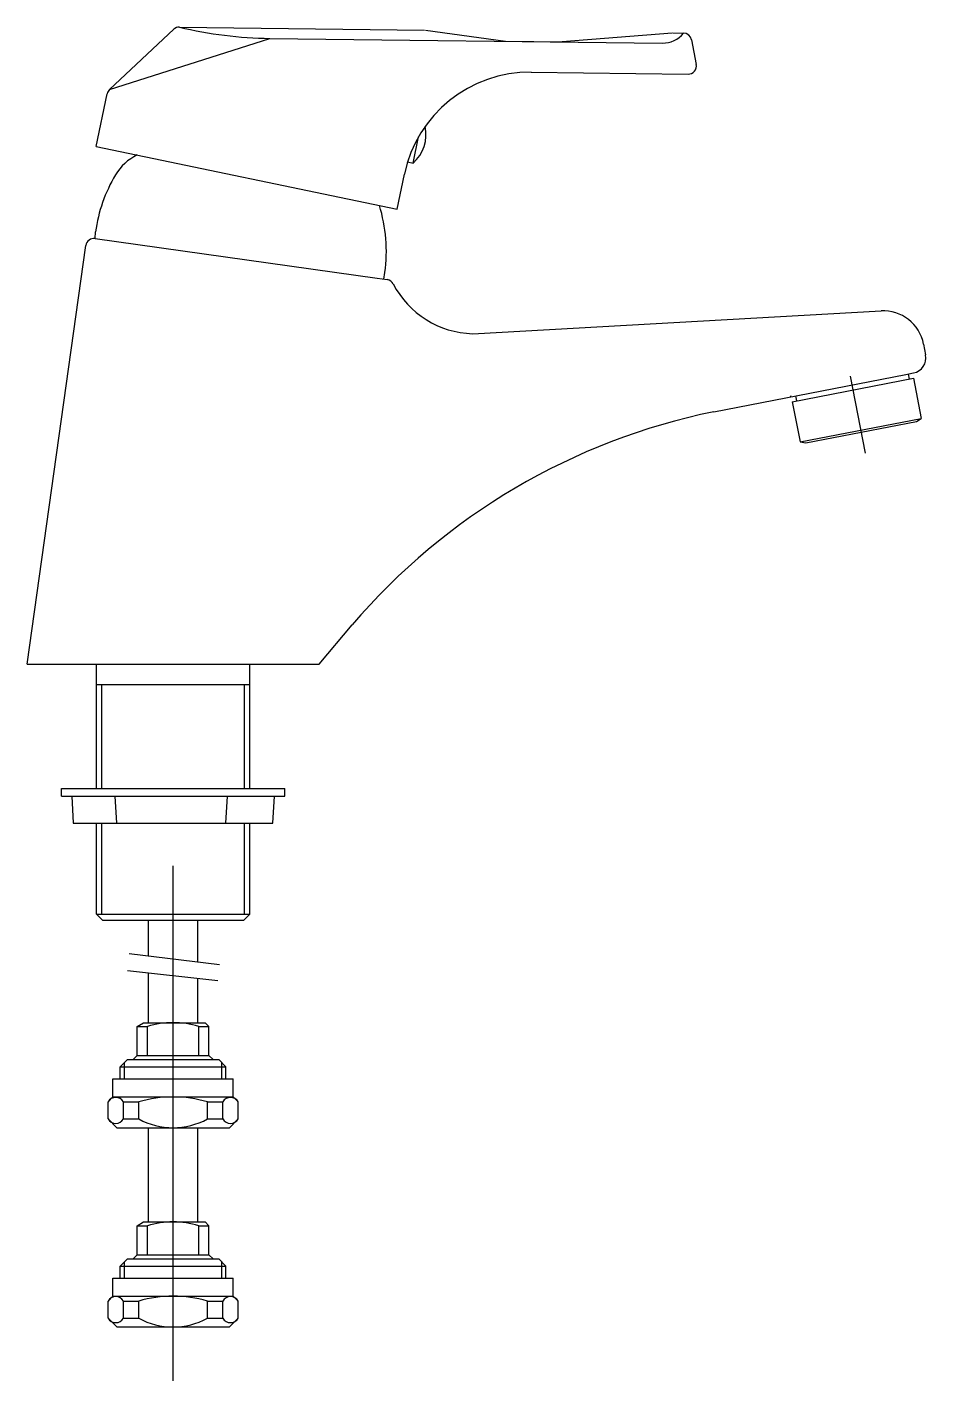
# Model space of a CAD drawing. Extents: x -0.871 to -0.696, y 594.792 to 595.055.
import ezdxf

# ---------------------------------------------------------------- set-up
doc = ezdxf.new("R2010")
doc.units = 0
doc.header["$LTSCALE"] = 0.2
doc.header["$MEASUREMENT"] = 0
doc.linetypes.add('AXES', pattern=[0.54, 0.3, -0.08, 0.08, -0.08])
doc.linetypes.add('CONTINU', pattern=[0])
doc.layers.get('0').update_dxf_attribs({"linetype": 'CONTINUOUS'})
doc.layers.add('DECA_EIXOS', color=5, linetype='AXES')

msp = doc.modelspace()

# ---------------------------------------------------------------- linework, layer by layer
at = {"linetype": 'CONTINU'}
for points in [[(-0.85484, 595.04256), (-0.84241, 595.05424)], [(-0.8413, 595.05467), (-0.79373, 595.0541)], [(-0.85484, 595.04256), (-0.82373, 595.05247)], [(-0.82373, 595.05247), (-0.74758, 595.05156)], [(-0.79353, 595.05409), (-0.77803, 595.05193)], [(-0.77803, 595.05193), (-0.76702, 595.05179)], [(-0.74567, 595.05352), (-0.76702, 595.05179)], [(-0.74552, 595.05353), (-0.74346, 595.0535)], [(-0.74191, 595.05221), (-0.74099, 595.04743)], [(-0.773, 595.0459), (-0.74257, 595.04554)], [(-0.85744, 595.03151), (-0.85531, 595.04172)], [(-0.79596, 595.02825), (-0.7949, 595.03334)], [(-0.85744, 595.03151), (-0.79904, 595.01933)], [(-0.797, 595.02854), (-0.79596, 595.02825)], [(-0.79904, 595.01933), (-0.79763, 595.02612)], [(-0.85765, 595.01362), (-0.85759, 595.01493)], [(-0.87087, 594.93103), (-0.85945, 595.01227)], [(-0.85765, 595.01362), (-0.80292, 595.00593)], [(-0.80164, 595.00575), (-0.80143, 595.00703)], [(-0.80292, 595.00593), (-0.80099, 595.00565)], [(-0.7844, 594.99516), (-0.70512, 594.99959)], [(-0.69687, 594.99314), (-0.69647, 594.99104)], [(-0.7376, 594.98001), (-0.7003, 594.98726)], [(-0.72236, 594.98195), (-0.69884, 594.98652)], [(-0.7003, 594.98726), (-0.69883, 594.98754)], [(-0.69986, 594.98734), (-0.69967, 594.98636)], [(-0.69884, 594.98652), (-0.69732, 594.97871)], [(-0.7227, 594.9829), (-0.72254, 594.98314)], [(-0.72236, 594.98195), (-0.72084, 594.97414)], [(-0.72172, 594.98309), (-0.72153, 594.98211)], [(-0.72084, 594.97414), (-0.69732, 594.97871)], [(-0.71974, 594.97395), (-0.69827, 594.97812)], [(-0.69827, 594.97812), (-0.69732, 594.97871)], [(-0.709, 594.97595), (-0.709, 594.97607)], [(-0.72084, 594.97414), (-0.71974, 594.97395)], [(-0.81418, 594.93103), (-0.80778, 594.93864)], [(-0.87087, 594.93103), (-0.81418, 594.93103)], [(-0.85739, 594.9069), (-0.85739, 594.93103)], [(-0.82766, 594.9069), (-0.82766, 594.93103)], [(-0.85739, 594.92706), (-0.82766, 594.92706)], [(-0.85639, 594.9069), (-0.85639, 594.92706)], [(-0.82865, 594.9069), (-0.82865, 594.92706)], [(-0.86417, 594.90541), (-0.86417, 594.9069)], [(-0.86417, 594.9069), (-0.82087, 594.9069)], [(-0.86417, 594.90541), (-0.82087, 594.90541)], [(-0.86218, 594.90541), (-0.86191, 594.90014)], [(-0.85381, 594.90541), (-0.85353, 594.90014)], [(-0.83226, 594.90014), (-0.83199, 594.90541)], [(-0.82314, 594.90014), (-0.82286, 594.90541)], [(-0.82087, 594.90541), (-0.82087, 594.9069)], [(-0.86191, 594.90014), (-0.82766, 594.90014)], [(-0.85739, 594.88247), (-0.85739, 594.90014)], [(-0.85639, 594.88247), (-0.85639, 594.90014)], [(-0.82865, 594.88247), (-0.82865, 594.90014)], [(-0.82766, 594.88247), (-0.82766, 594.90014)], [(-0.82766, 594.90014), (-0.82314, 594.90014)], [(-0.85739, 594.88247), (-0.85624, 594.88132)], [(-0.85739, 594.88247), (-0.82766, 594.88247)], [(-0.85624, 594.88132), (-0.83773, 594.88132)], [(-0.84732, 594.87441), (-0.84732, 594.88132)], [(-0.83773, 594.87323), (-0.83773, 594.88132)], [(-0.83773, 594.88132), (-0.8288, 594.88132)], [(-0.8288, 594.88132), (-0.82766, 594.88247)], [(-0.85103, 594.87487), (-0.83352, 594.87271)], [(-0.8514, 594.87157), (-0.83387, 594.86961)], [(-0.84732, 594.86143), (-0.84732, 594.87111)], [(-0.83773, 594.86143), (-0.83773, 594.87004)], [(-0.84948, 594.86068), (-0.84826, 594.86143)], [(-0.84948, 594.85507), (-0.84948, 594.86068)], [(-0.84948, 594.86068), (-0.8475, 594.86068)], [(-0.84826, 594.86143), (-0.83632, 594.86143)], [(-0.8475, 594.85507), (-0.8475, 594.86068)], [(-0.83755, 594.85507), (-0.83755, 594.86068)], [(-0.83755, 594.86068), (-0.83556, 594.86068)], [(-0.83632, 594.86143), (-0.83556, 594.86068)], [(-0.83556, 594.85507), (-0.83556, 594.86068)], [(-0.85028, 594.85427), (-0.84948, 594.85507)], [(-0.84948, 594.85507), (-0.83556, 594.85507)], [(-0.83556, 594.85507), (-0.83477, 594.85427)], [(-0.85279, 594.85286), (-0.85137, 594.85427)], [(-0.85279, 594.8505), (-0.85279, 594.85286)], [(-0.85279, 594.85286), (-0.83226, 594.85286)], [(-0.85199, 594.8505), (-0.85199, 594.85365)], [(-0.85137, 594.85427), (-0.83368, 594.85427)], [(-0.83368, 594.85427), (-0.83226, 594.85286)], [(-0.83305, 594.8505), (-0.83305, 594.85365)], [(-0.83226, 594.8505), (-0.83226, 594.85286)], [(-0.85421, 594.84702), (-0.85421, 594.8505)], [(-0.85421, 594.8505), (-0.83084, 594.8505)], [(-0.83084, 594.84702), (-0.83084, 594.8505)], [(-0.85515, 594.84607), (-0.85421, 594.84702)], [(-0.85421, 594.84702), (-0.83084, 594.84702)], [(-0.83084, 594.84702), (-0.8299, 594.84607)], [(-0.85515, 594.84274), (-0.85515, 594.84607)], [(-0.85217, 594.84274), (-0.85217, 594.84607)], [(-0.85217, 594.84607), (-0.84919, 594.84607)], [(-0.84919, 594.84274), (-0.84919, 594.84607)], [(-0.83586, 594.84274), (-0.83586, 594.84607)], [(-0.83586, 594.84607), (-0.83288, 594.84607)], [(-0.83288, 594.84274), (-0.83288, 594.84607)], [(-0.8299, 594.84274), (-0.8299, 594.84607)], [(-0.85515, 594.84274), (-0.85346, 594.84105)], [(-0.85217, 594.84274), (-0.84919, 594.84274)], [(-0.83586, 594.84274), (-0.83288, 594.84274)], [(-0.83159, 594.84105), (-0.8299, 594.84274)], [(-0.85346, 594.84105), (-0.83159, 594.84105)], [(-0.84732, 594.82276), (-0.84732, 594.84105)], [(-0.83773, 594.82276), (-0.83773, 594.84105)], [(-0.84948, 594.822), (-0.84826, 594.82276)], [(-0.84948, 594.8164), (-0.84948, 594.822)], [(-0.84948, 594.822), (-0.8475, 594.822)], [(-0.84826, 594.82276), (-0.83632, 594.82276)], [(-0.8475, 594.8164), (-0.8475, 594.822)], [(-0.83755, 594.8164), (-0.83755, 594.822)], [(-0.83755, 594.822), (-0.83556, 594.822)], [(-0.83632, 594.82276), (-0.83556, 594.822)], [(-0.83556, 594.8164), (-0.83556, 594.822)], [(-0.85279, 594.81419), (-0.85137, 594.8156)], [(-0.85199, 594.81182), (-0.85199, 594.81498)], [(-0.85137, 594.8156), (-0.83368, 594.8156)], [(-0.85028, 594.8156), (-0.84948, 594.8164)], [(-0.84948, 594.8164), (-0.83556, 594.8164)], [(-0.83556, 594.8164), (-0.83477, 594.8156)], [(-0.83368, 594.8156), (-0.83226, 594.81419)], [(-0.83305, 594.81182), (-0.83305, 594.81498)], [(-0.85279, 594.81182), (-0.85279, 594.81419)], [(-0.85279, 594.81419), (-0.83226, 594.81419)], [(-0.83226, 594.81182), (-0.83226, 594.81419)], [(-0.85421, 594.80834), (-0.85421, 594.81182)], [(-0.85421, 594.81182), (-0.83084, 594.81182)], [(-0.83084, 594.80834), (-0.83084, 594.81182)], [(-0.85515, 594.8074), (-0.85421, 594.80834)], [(-0.85515, 594.80407), (-0.85515, 594.8074)], [(-0.85421, 594.80834), (-0.83084, 594.80834)], [(-0.85217, 594.80407), (-0.85217, 594.8074)], [(-0.85217, 594.8074), (-0.84919, 594.8074)], [(-0.84919, 594.80407), (-0.84919, 594.8074)], [(-0.83586, 594.80407), (-0.83586, 594.8074)], [(-0.83586, 594.8074), (-0.83288, 594.8074)], [(-0.83288, 594.80407), (-0.83288, 594.8074)], [(-0.83084, 594.80834), (-0.8299, 594.8074)], [(-0.8299, 594.80407), (-0.8299, 594.8074)], [(-0.85515, 594.80407), (-0.85346, 594.80238)], [(-0.85346, 594.80238), (-0.83159, 594.80238)], [(-0.85217, 594.80407), (-0.84919, 594.80407)], [(-0.83586, 594.80407), (-0.83288, 594.80407)], [(-0.83159, 594.80238), (-0.8299, 594.80407)]]:
    msp.add_lwpolyline(points, dxfattribs=at)
for points in [[(-0.8413, 595.05467, 0.193993), (-0.84241, 595.05424)], [(-0.8413, 595.05467, 0.056317), (-0.82373, 595.05247)], [(-0.74758, 595.05156, 0.229651), (-0.74346, 595.0535)], [(-0.74191, 595.05221, 0.356003), (-0.74346, 595.0535)], [(-0.74257, 595.04554, 0.475519), (-0.74099, 595.04743)], [(-0.773, 595.0459, 0.358611), (-0.79763, 595.02612)], [(-0.85484, 595.04256, 0.154126), (-0.85531, 595.04172)], [(-0.79596, 595.02825, 0.270139), (-0.79359, 595.0354)], [(-0.8495, 595.02985, 0.147494), (-0.85372, 595.02597)], [(-0.85372, 595.02597, 0.098996), (-0.85759, 595.01493)], [(-0.80143, 595.00703, 0.110896), (-0.80249, 595.02005)], [(-0.85765, 595.01362, 0.414143), (-0.85945, 595.01227)], [(-0.7998, 595.00481, 0.242895), (-0.80099, 595.00565)], [(-0.7998, 595.00481, 0.272736), (-0.7844, 594.99516)], [(-0.69687, 594.99314, 0.375309), (-0.70512, 594.99959)], [(-0.69883, 594.98754, 0.413716), (-0.69647, 594.99104)], [(-0.7376, 594.98001, 0.167121), (-0.80778, 594.93864)], [(-0.83755, 594.86068, 0.152307), (-0.8475, 594.86068)], [(-0.85217, 594.84607, 0.574975), (-0.85515, 594.84607)], [(-0.83586, 594.84607, 0.141794), (-0.84919, 594.84607)], [(-0.8299, 594.84607, 0.574972), (-0.83288, 594.84607)], [(-0.85515, 594.84274, 0.578562), (-0.85217, 594.84274)], [(-0.84919, 594.84274, 0.253737), (-0.83586, 594.84274)], [(-0.83288, 594.84274, 0.578755), (-0.8299, 594.84274)], [(-0.83755, 594.822, 0.152316), (-0.8475, 594.822)], [(-0.85217, 594.8074, 0.574959), (-0.85515, 594.8074)], [(-0.83586, 594.8074, 0.141801), (-0.84919, 594.8074)], [(-0.8299, 594.8074, 0.574957), (-0.83288, 594.8074)], [(-0.85515, 594.80407, 0.578546), (-0.85217, 594.80407)], [(-0.84919, 594.80407, 0.253737), (-0.83586, 594.80407)], [(-0.83288, 594.80407, 0.578738), (-0.8299, 594.80407)]]:
    msp.add_lwpolyline(points, format="xyb", dxfattribs=at)
at = {"layer": 'DECA_EIXOS'}
for points in [[(-0.71112, 594.9869), (-0.70822, 594.972)], [(-0.84252, 594.7919), (-0.84252, 594.94732)]]:
    msp.add_lwpolyline(points, dxfattribs=at)

doc.saveas('drawing.dxf')
